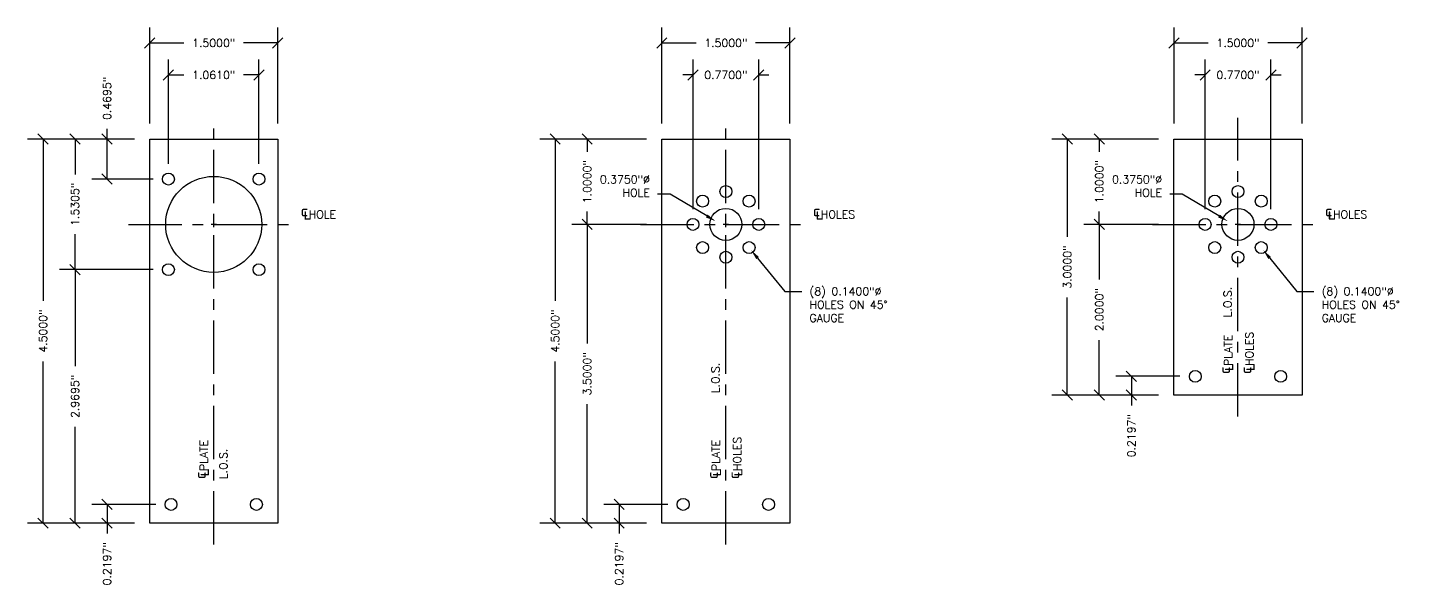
# Model space of a CAD drawing. Header units: inches. Extents: x 64.9 to 113.4, y -13.8 to 4.6.
# Drawn here: x 97.19 to 113.37, y -1.92 to 4.6 of the extents above; entities that cross this region are included whole.
import ezdxf
from ezdxf import colors
from ezdxf.entities.mleader import LeaderData, LeaderLine
from ezdxf.math import Vec2, Vec3

# ---------------------------------------------------------------- set-up
doc = ezdxf.new("R2010")
doc.units = ezdxf.units.IN
doc.header["$MEASUREMENT"] = 0
doc.linetypes.add('CENTER', pattern=[2, 1.25, -0.25, 0.25, -0.25])
doc.layers.add('G-OBJECT', color=7, linetype='Continuous')
doc.layers.add('G-OBJECT-ANNO', color=2, linetype='Continuous')
doc.styles.get("Standard").update_dxf_attribs({"font": 'romans.shx', "height": 0.09375})
doc.dimstyles.get("Standard").update_dxf_attribs({"dimtxt": 0.09375, "dimasz": 0.12, "dimexe": 0.18, "dimexo": 0.18, "dimgap": 0.09, "dimtad": 0, "dimdec": 4, "dimzin": 0, "dimdsep": 46, "dimlunit": 3, "dimtxsty": 'Standard', "dimblk": 'OBLIQUE', "dimcen": 0.09, "dimadec": 0, "dimazin": 0, "dimtfac": 1, "dimtdec": 4, "dimtofl": 0, "dimtmove": 0, "dimatfit": 3, "dimfxl": 1, "dimtolj": 1, "dimtzin": 0, "dimarcsym": 0})

# ---------------------------------------------------------------- blocks, each defined once
blk = doc.blocks.new('_Oblique')
at = {"color": 0, "linetype": 'ByBlock', "lineweight": -2}
blk.add_line((-0.5, -0.5), (0.5, 0.5), dxfattribs=at)
blk = doc.blocks.new('*D42')
at = {"layer": 'Defpoints', "color": 0, "transparency": 16777216}
for p in [(97.372, 3.297), (98.622, 3.297), (98.622, -1.203)]:
    blk.add_point(p, dxfattribs=at)
at = {"layer": 'G-OBJECT-ANNO', "color": 0, "lineweight": -2, "transparency": 16777216}
for p, q in [((98.442, 3.297), (97.192, 3.297)), ((97.372, 3.297), (97.372, 1.403)), ((97.372, -1.203), (97.372, 0.691)), ((98.442, -1.203), (97.192, -1.203))]:
    blk.add_line(p, q, dxfattribs=at)
at = {"layer": 'G-OBJECT-ANNO', "color": 0, "lineweight": -2, "transparency": 16777216, "xscale": 0.12, "yscale": 0.12, "zscale": 0.12}
for p, rotation in [((97.372, 3.297), 90), ((97.372, -1.203), 270)]:
    blk.add_blockref('_Oblique', p, dxfattribs=dict(at, rotation=rotation))
at = {"layer": 'G-OBJECT-ANNO', "color": 0, "transparency": 16777216, "insert": (97.372, 1.047), "char_height": 0.09375, "attachment_point": 5, "rotation": 90}
blk.add_mtext('\\A1;4.5000"', dxfattribs=at)
blk = doc.blocks.new('*D43')
at = {"layer": 'Defpoints', "color": 0, "transparency": 16777216}
for p in [(97.747, 1.767), (98.841, 1.767), (98.622, -1.203)]:
    blk.add_point(p, dxfattribs=at)
at = {"layer": 'G-OBJECT-ANNO', "color": 0, "lineweight": -2, "transparency": 16777216}
for p, q in [((98.661, 1.767), (97.567, 1.767)), ((97.747, 1.767), (97.747, 0.637)), ((97.747, -1.203), (97.747, -0.074)), ((98.442, -1.203), (97.567, -1.203))]:
    blk.add_line(p, q, dxfattribs=at)
at = {"layer": 'G-OBJECT-ANNO', "color": 0, "lineweight": -2, "transparency": 16777216, "xscale": 0.12, "yscale": 0.12, "zscale": 0.12}
for p, rotation in [((97.747, 1.767), 90), ((97.747, -1.203), 270)]:
    blk.add_blockref('_Oblique', p, dxfattribs=dict(at, rotation=rotation))
at = {"layer": 'G-OBJECT-ANNO', "color": 0, "transparency": 16777216, "insert": (97.747, 0.282), "char_height": 0.09375, "attachment_point": 5, "rotation": 90}
blk.add_mtext('\\A1;2.9695"', dxfattribs=at)
blk = doc.blocks.new('*D44')
at = {"layer": 'Defpoints', "color": 0, "transparency": 16777216}
for p in [(97.747, 3.297), (98.622, 3.297), (98.841, 1.767)]:
    blk.add_point(p, dxfattribs=at)
at = {"layer": 'G-OBJECT-ANNO', "color": 0, "lineweight": -2, "transparency": 16777216}
for p, q in [((98.442, 3.297), (97.567, 3.297)), ((97.747, 3.297), (97.747, 2.881)), ((97.747, 1.767), (97.747, 2.183)), ((98.661, 1.767), (97.567, 1.767))]:
    blk.add_line(p, q, dxfattribs=at)
at = {"layer": 'G-OBJECT-ANNO', "color": 0, "lineweight": -2, "transparency": 16777216, "xscale": 0.12, "yscale": 0.12, "zscale": 0.12}
for p, rotation in [((97.747, 3.297), 90), ((97.747, 1.767), 270)]:
    blk.add_blockref('_Oblique', p, dxfattribs=dict(at, rotation=rotation))
at = {"layer": 'G-OBJECT-ANNO', "color": 0, "transparency": 16777216, "insert": (97.747, 2.532), "char_height": 0.09375, "attachment_point": 5, "rotation": 90}
blk.add_mtext('\\A1;1.5305"', dxfattribs=at)
blk = doc.blocks.new('*D45')
at = {"layer": 'Defpoints', "color": 0, "transparency": 16777216}
for p in [(98.122, 3.297), (98.622, 3.297), (98.841, 2.828)]:
    blk.add_point(p, dxfattribs=at)
at = {"layer": 'G-OBJECT-ANNO', "color": 0, "lineweight": -2, "transparency": 16777216}
for p, q in [((98.122, 3.297), (98.122, 3.417)), ((98.442, 3.297), (97.942, 3.297)), ((98.122, 2.828), (98.122, 3.297)), ((98.661, 2.828), (97.942, 2.828))]:
    blk.add_line(p, q, dxfattribs=at)
at = {"layer": 'G-OBJECT-ANNO', "color": 0, "lineweight": -2, "transparency": 16777216, "xscale": 0.12, "yscale": 0.12, "zscale": 0.12}
for p, rotation in [((98.122, 3.297), 90), ((98.122, 2.828), 270)]:
    blk.add_blockref('_Oblique', p, dxfattribs=dict(at, rotation=rotation))
at = {"layer": 'G-OBJECT-ANNO', "color": 0, "transparency": 16777216, "insert": (98.122, 3.773), "char_height": 0.09375, "attachment_point": 5, "rotation": 90}
blk.add_mtext('\\A1;0.4695"', dxfattribs=at)
blk = doc.blocks.new('*D46')
at = {"layer": 'Defpoints', "color": 0, "transparency": 16777216}
for p in [(99.902, 4.047), (98.841, 2.828), (99.902, 2.828)]:
    blk.add_point(p, dxfattribs=at)
at = {"layer": 'G-OBJECT-ANNO', "color": 0, "lineweight": -2, "transparency": 16777216}
for p, q in [((98.841, 3.008), (98.841, 4.227)), ((99.902, 3.008), (99.902, 4.227)), ((98.841, 4.047), (99.023, 4.047)), ((99.902, 4.047), (99.72, 4.047))]:
    blk.add_line(p, q, dxfattribs=at)
at = {"layer": 'G-OBJECT-ANNO', "color": 0, "lineweight": -2, "transparency": 16777216, "xscale": 0.12, "yscale": 0.12, "zscale": 0.12, "rotation": 180}
blk.add_blockref('_Oblique', (98.841, 4.047), dxfattribs=at)
at = {"layer": 'G-OBJECT-ANNO', "color": 0, "lineweight": -2, "transparency": 16777216, "xscale": 0.12, "yscale": 0.12, "zscale": 0.12}
blk.add_blockref('_Oblique', (99.902, 4.047), dxfattribs=at)
at = {"layer": 'G-OBJECT-ANNO', "color": 0, "transparency": 16777216, "insert": (99.372, 4.047), "char_height": 0.09375, "attachment_point": 5}
blk.add_mtext('\\A1;1.0610"', dxfattribs=at)
blk = doc.blocks.new('*D47')
at = {"layer": 'Defpoints', "color": 0, "transparency": 16777216}
for p in [(100.122, 4.422), (98.622, 3.297), (100.122, 3.297)]:
    blk.add_point(p, dxfattribs=at)
at = {"layer": 'G-OBJECT-ANNO', "color": 0, "lineweight": -2, "transparency": 16777216}
for p, q in [((98.622, 3.477), (98.622, 4.602)), ((100.122, 3.477), (100.122, 4.602)), ((98.622, 4.422), (99.023, 4.422)), ((100.122, 4.422), (99.72, 4.422))]:
    blk.add_line(p, q, dxfattribs=at)
at = {"layer": 'G-OBJECT-ANNO', "color": 0, "lineweight": -2, "transparency": 16777216, "xscale": 0.12, "yscale": 0.12, "zscale": 0.12, "rotation": 180}
blk.add_blockref('_Oblique', (98.622, 4.422), dxfattribs=at)
at = {"layer": 'G-OBJECT-ANNO', "color": 0, "lineweight": -2, "transparency": 16777216, "xscale": 0.12, "yscale": 0.12, "zscale": 0.12}
blk.add_blockref('_Oblique', (100.122, 4.422), dxfattribs=at)
at = {"layer": 'G-OBJECT-ANNO', "color": 0, "transparency": 16777216, "insert": (99.372, 4.422), "char_height": 0.09375, "attachment_point": 5}
blk.add_mtext('\\A1;1.5000"', dxfattribs=at)
blk = doc.blocks.new('*D48')
at = {"layer": 'Defpoints', "color": 0, "transparency": 16777216}
for p in [(98.122, -0.983), (98.872, -0.983), (98.622, -1.203)]:
    blk.add_point(p, dxfattribs=at)
at = {"layer": 'G-OBJECT-ANNO', "color": 0, "lineweight": -2, "transparency": 16777216}
for p, q in [((98.692, -0.983), (97.942, -0.983)), ((98.122, -0.983), (98.122, -1.203)), ((98.442, -1.203), (97.942, -1.203)), ((98.122, -1.203), (98.122, -1.324))]:
    blk.add_line(p, q, dxfattribs=at)
at = {"layer": 'G-OBJECT-ANNO', "color": 0, "lineweight": -2, "transparency": 16777216, "xscale": 0.12, "yscale": 0.12, "zscale": 0.12}
for p, rotation in [((98.122, -0.983), 90), ((98.122, -1.203), 270)]:
    blk.add_blockref('_Oblique', p, dxfattribs=dict(at, rotation=rotation))
at = {"layer": 'G-OBJECT-ANNO', "color": 0, "transparency": 16777216, "insert": (98.122, -1.679), "char_height": 0.09375, "attachment_point": 5, "rotation": 90}
blk.add_mtext('\\A1;0.2197"', dxfattribs=at)
blk = doc.blocks.new('*D49')
at = {"layer": 'Defpoints', "color": 0, "transparency": 16777216}
for p in [(103.372, 3.297), (104.622, 3.297), (104.622, -1.203)]:
    blk.add_point(p, dxfattribs=at)
at = {"layer": 'G-OBJECT-ANNO', "color": 0, "lineweight": -2, "transparency": 16777216}
for p, q in [((104.442, 3.297), (103.192, 3.297)), ((103.372, 3.297), (103.372, 1.403)), ((103.372, -1.203), (103.372, 0.691)), ((104.442, -1.203), (103.192, -1.203))]:
    blk.add_line(p, q, dxfattribs=at)
at = {"layer": 'G-OBJECT-ANNO', "color": 0, "lineweight": -2, "transparency": 16777216, "xscale": 0.12, "yscale": 0.12, "zscale": 0.12}
for p, rotation in [((103.372, 3.297), 90), ((103.372, -1.203), 270)]:
    blk.add_blockref('_Oblique', p, dxfattribs=dict(at, rotation=rotation))
at = {"layer": 'G-OBJECT-ANNO', "color": 0, "transparency": 16777216, "insert": (103.372, 1.047), "char_height": 0.09375, "attachment_point": 5, "rotation": 90}
blk.add_mtext('\\A1;4.5000"', dxfattribs=at)
blk = doc.blocks.new('*D50')
at = {"layer": 'Defpoints', "color": 0, "transparency": 16777216}
for p in [(103.747, 2.297), (104.622, 2.297), (104.622, -1.203)]:
    blk.add_point(p, dxfattribs=at)
at = {"layer": 'G-OBJECT-ANNO', "color": 0, "lineweight": -2, "transparency": 16777216}
for p, q in [((104.442, 2.297), (103.567, 2.297)), ((103.747, 2.297), (103.747, 0.903)), ((103.747, -1.203), (103.747, 0.191)), ((104.442, -1.203), (103.567, -1.203))]:
    blk.add_line(p, q, dxfattribs=at)
at = {"layer": 'G-OBJECT-ANNO', "color": 0, "lineweight": -2, "transparency": 16777216, "xscale": 0.12, "yscale": 0.12, "zscale": 0.12}
for p, rotation in [((103.747, 2.297), 90), ((103.747, -1.203), 270)]:
    blk.add_blockref('_Oblique', p, dxfattribs=dict(at, rotation=rotation))
at = {"layer": 'G-OBJECT-ANNO', "color": 0, "transparency": 16777216, "insert": (103.747, 0.547), "char_height": 0.09375, "attachment_point": 5, "rotation": 90}
blk.add_mtext('\\A1;3.5000"', dxfattribs=at)
blk = doc.blocks.new('*D51')
at = {"layer": 'Defpoints', "color": 0, "transparency": 16777216}
for p in [(103.747, 3.297), (104.622, 3.297), (104.622, 2.297)]:
    blk.add_point(p, dxfattribs=at)
at = {"layer": 'G-OBJECT-ANNO', "color": 0, "lineweight": -2, "transparency": 16777216}
for p, q in [((104.442, 3.297), (103.567, 3.297)), ((103.747, 3.297), (103.747, 3.146)), ((103.747, 2.297), (103.747, 2.448)), ((104.442, 2.297), (103.567, 2.297))]:
    blk.add_line(p, q, dxfattribs=at)
at = {"layer": 'G-OBJECT-ANNO', "color": 0, "lineweight": -2, "transparency": 16777216, "xscale": 0.12, "yscale": 0.12, "zscale": 0.12}
for p, rotation in [((103.747, 3.297), 90), ((103.747, 2.297), 270)]:
    blk.add_blockref('_Oblique', p, dxfattribs=dict(at, rotation=rotation))
at = {"layer": 'G-OBJECT-ANNO', "color": 0, "transparency": 16777216, "insert": (103.747, 2.797), "char_height": 0.09375, "attachment_point": 5, "rotation": 90}
blk.add_mtext('\\A1;1.0000"', dxfattribs=at)
blk = doc.blocks.new('*D52')
at = {"layer": 'Defpoints', "color": 0, "transparency": 16777216}
for p in [(105.757, 4.047), (104.987, 2.297), (105.757, 2.297)]:
    blk.add_point(p, dxfattribs=at)
at = {"layer": 'G-OBJECT-ANNO', "color": 0, "lineweight": -2, "transparency": 16777216}
for p, q in [((104.987, 2.477), (104.987, 4.227)), ((105.757, 2.477), (105.757, 4.227)), ((104.987, 4.047), (104.867, 4.047)), ((105.757, 4.047), (105.877, 4.047))]:
    blk.add_line(p, q, dxfattribs=at)
at = {"layer": 'G-OBJECT-ANNO', "color": 0, "lineweight": -2, "transparency": 16777216, "xscale": 0.12, "yscale": 0.12, "zscale": 0.12}
blk.add_blockref('_Oblique', (104.987, 4.047), dxfattribs=at)
at = {"layer": 'G-OBJECT-ANNO', "color": 0, "lineweight": -2, "transparency": 16777216, "xscale": 0.12, "yscale": 0.12, "zscale": 0.12, "rotation": 180}
blk.add_blockref('_Oblique', (105.757, 4.047), dxfattribs=at)
at = {"layer": 'G-OBJECT-ANNO', "color": 0, "transparency": 16777216, "insert": (105.372, 4.047), "char_height": 0.09375, "attachment_point": 5}
blk.add_mtext('\\A1;0.7700"', dxfattribs=at)
blk = doc.blocks.new('*D53')
at = {"layer": 'Defpoints', "color": 0, "transparency": 16777216}
for p in [(104.122, -0.983), (104.872, -0.983), (104.622, -1.203)]:
    blk.add_point(p, dxfattribs=at)
at = {"layer": 'G-OBJECT-ANNO', "color": 0, "lineweight": -2, "transparency": 16777216}
for p, q in [((104.692, -0.983), (103.942, -0.983)), ((104.122, -0.983), (104.122, -1.203)), ((104.442, -1.203), (103.942, -1.203)), ((104.122, -1.203), (104.122, -1.324))]:
    blk.add_line(p, q, dxfattribs=at)
at = {"layer": 'G-OBJECT-ANNO', "color": 0, "lineweight": -2, "transparency": 16777216, "xscale": 0.12, "yscale": 0.12, "zscale": 0.12}
for p, rotation in [((104.122, -0.983), 90), ((104.122, -1.203), 270)]:
    blk.add_blockref('_Oblique', p, dxfattribs=dict(at, rotation=rotation))
at = {"layer": 'G-OBJECT-ANNO', "color": 0, "transparency": 16777216, "insert": (104.122, -1.679), "char_height": 0.09375, "attachment_point": 5, "rotation": 90}
blk.add_mtext('\\A1;0.2197"', dxfattribs=at)
blk = doc.blocks.new('*D54')
at = {"layer": 'Defpoints', "color": 0, "transparency": 16777216}
for p in [(106.122, 4.422), (104.622, 3.297), (106.122, 3.297)]:
    blk.add_point(p, dxfattribs=at)
at = {"layer": 'G-OBJECT-ANNO', "color": 0, "lineweight": -2, "transparency": 16777216}
for p, q in [((104.622, 3.477), (104.622, 4.602)), ((106.122, 3.477), (106.122, 4.602)), ((104.622, 4.422), (105.023, 4.422)), ((106.122, 4.422), (105.72, 4.422))]:
    blk.add_line(p, q, dxfattribs=at)
at = {"layer": 'G-OBJECT-ANNO', "color": 0, "lineweight": -2, "transparency": 16777216, "xscale": 0.12, "yscale": 0.12, "zscale": 0.12, "rotation": 180}
blk.add_blockref('_Oblique', (104.622, 4.422), dxfattribs=at)
at = {"layer": 'G-OBJECT-ANNO', "color": 0, "lineweight": -2, "transparency": 16777216, "xscale": 0.12, "yscale": 0.12, "zscale": 0.12}
blk.add_blockref('_Oblique', (106.122, 4.422), dxfattribs=at)
at = {"layer": 'G-OBJECT-ANNO', "color": 0, "transparency": 16777216, "insert": (105.372, 4.422), "char_height": 0.09375, "attachment_point": 5}
blk.add_mtext('\\A1;1.5000"', dxfattribs=at)
blk = doc.blocks.new('*D55')
at = {"layer": 'Defpoints', "color": 0, "transparency": 16777216}
for p in [(109.372, 3.297), (110.622, 3.297), (110.622, 0.297)]:
    blk.add_point(p, dxfattribs=at)
at = {"layer": 'G-OBJECT-ANNO', "color": 0, "lineweight": -2, "transparency": 16777216}
for p, q in [((110.442, 3.297), (109.192, 3.297)), ((109.372, 3.297), (109.372, 2.153)), ((109.372, 0.297), (109.372, 1.441)), ((110.442, 0.297), (109.192, 0.297))]:
    blk.add_line(p, q, dxfattribs=at)
at = {"layer": 'G-OBJECT-ANNO', "color": 0, "lineweight": -2, "transparency": 16777216, "xscale": 0.12, "yscale": 0.12, "zscale": 0.12}
for p, rotation in [((109.372, 3.297), 90), ((109.372, 0.297), 270)]:
    blk.add_blockref('_Oblique', p, dxfattribs=dict(at, rotation=rotation))
at = {"layer": 'G-OBJECT-ANNO', "color": 0, "transparency": 16777216, "insert": (109.372, 1.797), "char_height": 0.09375, "attachment_point": 5, "rotation": 90}
blk.add_mtext('\\A1;3.0000"', dxfattribs=at)
blk = doc.blocks.new('*D56')
at = {"layer": 'Defpoints', "color": 0, "transparency": 16777216}
for p in [(109.747, 2.297), (110.622, 2.297), (110.622, 0.297)]:
    blk.add_point(p, dxfattribs=at)
at = {"layer": 'G-OBJECT-ANNO', "color": 0, "lineweight": -2, "transparency": 16777216}
for p, q in [((110.442, 2.297), (109.567, 2.297)), ((109.747, 2.297), (109.747, 1.653)), ((109.747, 0.297), (109.747, 0.941)), ((110.442, 0.297), (109.567, 0.297))]:
    blk.add_line(p, q, dxfattribs=at)
at = {"layer": 'G-OBJECT-ANNO', "color": 0, "lineweight": -2, "transparency": 16777216, "xscale": 0.12, "yscale": 0.12, "zscale": 0.12}
for p, rotation in [((109.747, 2.297), 90), ((109.747, 0.297), 270)]:
    blk.add_blockref('_Oblique', p, dxfattribs=dict(at, rotation=rotation))
at = {"layer": 'G-OBJECT-ANNO', "color": 0, "transparency": 16777216, "insert": (109.747, 1.297), "char_height": 0.09375, "attachment_point": 5, "rotation": 90}
blk.add_mtext('\\A1;2.0000"', dxfattribs=at)
blk = doc.blocks.new('*D57')
at = {"layer": 'Defpoints', "color": 0, "transparency": 16777216}
for p in [(109.747, 3.297), (110.622, 3.297), (110.622, 2.297)]:
    blk.add_point(p, dxfattribs=at)
at = {"layer": 'G-OBJECT-ANNO', "color": 0, "lineweight": -2, "transparency": 16777216}
for p, q in [((110.442, 3.297), (109.567, 3.297)), ((109.747, 3.297), (109.747, 3.146)), ((109.747, 2.297), (109.747, 2.448)), ((110.442, 2.297), (109.567, 2.297))]:
    blk.add_line(p, q, dxfattribs=at)
at = {"layer": 'G-OBJECT-ANNO', "color": 0, "lineweight": -2, "transparency": 16777216, "xscale": 0.12, "yscale": 0.12, "zscale": 0.12}
for p, rotation in [((109.747, 3.297), 90), ((109.747, 2.297), 270)]:
    blk.add_blockref('_Oblique', p, dxfattribs=dict(at, rotation=rotation))
at = {"layer": 'G-OBJECT-ANNO', "color": 0, "transparency": 16777216, "insert": (109.747, 2.797), "char_height": 0.09375, "attachment_point": 5, "rotation": 90}
blk.add_mtext('\\A1;1.0000"', dxfattribs=at)
blk = doc.blocks.new('*D58')
at = {"layer": 'Defpoints', "color": 0, "transparency": 16777216}
for p in [(111.757, 4.047), (110.987, 2.297), (111.757, 2.297)]:
    blk.add_point(p, dxfattribs=at)
at = {"layer": 'G-OBJECT-ANNO', "color": 0, "lineweight": -2, "transparency": 16777216}
for p, q in [((110.987, 2.477), (110.987, 4.227)), ((111.757, 2.477), (111.757, 4.227)), ((110.987, 4.047), (110.867, 4.047)), ((111.757, 4.047), (111.877, 4.047))]:
    blk.add_line(p, q, dxfattribs=at)
at = {"layer": 'G-OBJECT-ANNO', "color": 0, "lineweight": -2, "transparency": 16777216, "xscale": 0.12, "yscale": 0.12, "zscale": 0.12}
blk.add_blockref('_Oblique', (110.987, 4.047), dxfattribs=at)
at = {"layer": 'G-OBJECT-ANNO', "color": 0, "lineweight": -2, "transparency": 16777216, "xscale": 0.12, "yscale": 0.12, "zscale": 0.12, "rotation": 180}
blk.add_blockref('_Oblique', (111.757, 4.047), dxfattribs=at)
at = {"layer": 'G-OBJECT-ANNO', "color": 0, "transparency": 16777216, "insert": (111.372, 4.047), "char_height": 0.09375, "attachment_point": 5}
blk.add_mtext('\\A1;0.7700"', dxfattribs=at)
blk = doc.blocks.new('*D59')
at = {"layer": 'Defpoints', "color": 0, "transparency": 16777216}
for p in [(110.122, 0.517), (110.872, 0.517), (110.622, 0.297)]:
    blk.add_point(p, dxfattribs=at)
at = {"layer": 'G-OBJECT-ANNO', "color": 0, "lineweight": -2, "transparency": 16777216}
for p, q in [((110.692, 0.517), (109.942, 0.517)), ((110.122, 0.517), (110.122, 0.297)), ((110.442, 0.297), (109.942, 0.297)), ((110.122, 0.297), (110.122, 0.176))]:
    blk.add_line(p, q, dxfattribs=at)
at = {"layer": 'G-OBJECT-ANNO', "color": 0, "lineweight": -2, "transparency": 16777216, "xscale": 0.12, "yscale": 0.12, "zscale": 0.12}
for p, rotation in [((110.122, 0.517), 90), ((110.122, 0.297), 270)]:
    blk.add_blockref('_Oblique', p, dxfattribs=dict(at, rotation=rotation))
at = {"layer": 'G-OBJECT-ANNO', "color": 0, "transparency": 16777216, "insert": (110.122, -0.179), "char_height": 0.09375, "attachment_point": 5, "rotation": 90}
blk.add_mtext('\\A1;0.2197"', dxfattribs=at)
blk = doc.blocks.new('*D60')
at = {"layer": 'Defpoints', "color": 0, "transparency": 16777216}
for p in [(112.122, 4.422), (110.622, 3.297), (112.122, 3.297)]:
    blk.add_point(p, dxfattribs=at)
at = {"layer": 'G-OBJECT-ANNO', "color": 0, "lineweight": -2, "transparency": 16777216}
for p, q in [((110.622, 3.477), (110.622, 4.602)), ((112.122, 3.477), (112.122, 4.602)), ((110.622, 4.422), (111.023, 4.422)), ((112.122, 4.422), (111.72, 4.422))]:
    blk.add_line(p, q, dxfattribs=at)
at = {"layer": 'G-OBJECT-ANNO', "color": 0, "lineweight": -2, "transparency": 16777216, "xscale": 0.12, "yscale": 0.12, "zscale": 0.12, "rotation": 180}
blk.add_blockref('_Oblique', (110.622, 4.422), dxfattribs=at)
at = {"layer": 'G-OBJECT-ANNO', "color": 0, "lineweight": -2, "transparency": 16777216, "xscale": 0.12, "yscale": 0.12, "zscale": 0.12}
blk.add_blockref('_Oblique', (112.122, 4.422), dxfattribs=at)
at = {"layer": 'G-OBJECT-ANNO', "color": 0, "transparency": 16777216, "insert": (111.372, 4.422), "char_height": 0.09375, "attachment_point": 5}
blk.add_mtext('\\A1;1.5000"', dxfattribs=at)

msp = doc.modelspace()

# ---------------------------------------------------------------- linework, layer by layer
at = {"layer": 'G-OBJECT'}
for points in [[(98.62155, 3.29705), (100.12155, 3.29705), (100.12155, -1.20295), (98.62155, -1.20295)], [(104.62155, 3.29705), (106.12155, 3.29705), (106.12155, -1.20295), (104.62155, -1.20295)], [(110.62155, 3.29705), (112.12155, 3.29705), (112.12155, 0.29705), (110.62155, 0.29705)]]:
    msp.add_lwpolyline(points, close=True, dxfattribs=at)
for centre, radius in [((98.84105, 2.82755), 0.07), ((99.37155, 2.29705), 0.5625), ((99.90205, 2.82755), 0.07), ((105.37155, 2.68205), 0.07), ((111.37155, 2.68205), 0.07), ((105.09931, 2.56928), 0.07), ((105.64378, 2.56928), 0.07), ((111.09931, 2.56928), 0.07), ((111.64378, 2.56928), 0.07), ((105.37155, 2.29705), 0.1875), ((111.37155, 2.29705), 0.1875), ((104.98655, 2.29705), 0.07), ((105.75655, 2.29705), 0.07), ((110.98655, 2.29705), 0.07), ((111.75655, 2.29705), 0.07), ((105.09931, 2.02481), 0.07), ((105.37155, 1.91205), 0.07), ((105.64378, 2.02481), 0.07), ((111.09931, 2.02481), 0.07), ((111.37155, 1.91205), 0.07), ((111.64378, 2.02481), 0.07), ((98.84105, 1.76655), 0.07), ((99.90205, 1.76655), 0.07), ((110.87155, 0.51675), 0.07), ((111.87155, 0.51675), 0.07), ((98.87155, -0.98325), 0.07), ((99.87155, -0.98325), 0.07), ((104.87155, -0.98325), 0.07), ((105.87155, -0.98325), 0.07)]:
    msp.add_circle(centre, radius, dxfattribs=at)
at = {"layer": 'G-OBJECT-ANNO', "color": 9, "linetype": 'CENTER', "ltscale": 0.5}
for p, q in [((99.37155, -1.45295), (99.37155, 3.54705)), ((105.37155, -1.45295), (105.37155, 3.54705)), ((111.37155, 0.04705), (111.37155, 3.54705)), ((98.37155, 2.29705), (100.37155, 2.29705)), ((104.37155, 2.29705), (106.37155, 2.29705)), ((110.37155, 2.29705), (112.37155, 2.29705))]:
    msp.add_line(p, q, dxfattribs=at)
at = {"layer": 'G-OBJECT-ANNO'}
for p, q in [((99.4028, 2.29705), (99.3403, 2.29705)), ((99.37155, 2.2658), (99.37155, 2.3283)), ((105.4028, 2.29705), (105.3403, 2.29705)), ((105.37155, 2.2658), (105.37155, 2.3283)), ((111.4028, 2.29705), (111.3403, 2.29705)), ((111.37155, 2.2658), (111.37155, 2.3283))]:
    msp.add_line(p, q, dxfattribs=at)

# ---------------------------------------------------------------- texts
at = {"layer": 'G-OBJECT-ANNO', "char_height": 0.09375, "attachment_point": 1}
for s, insert in [('{\\fISOCPEUR|b0|i0|c0|p34;\\H1.6x;℄}HOLE', (100.38871, 2.51709)), ('{\\fISOCPEUR|b0|i0|c0|p34;\\H1.6x;℄}HOLES', (106.38871, 2.51709)), ('{\\fISOCPEUR|b0|i0|c0|p34;\\H1.6x;℄}HOLES', (112.38871, 2.51709))]:
    msp.add_mtext_dynamic_manual_height_columns(s, width=1.1297811, gutter_width=0.46875, heights=[0], dxfattribs=dict(at, insert=insert))
at = {"layer": 'G-OBJECT-ANNO', "char_height": 0.09375, "attachment_point": 1, "rotation": 90}
for s, insert in [('L.O.S.', (111.20362, 1.20737)), ('{\\fISOCPEUR|b0|i0|c0|p34;\\H1.6x;℄}PLATE\\P{\\fISOCPEUR|b0|i0|c0|p34;\\H1.6x;℄\\Fromans|c0;\\H0.625x;HOLES}', (111.15151, 0.54275)), ('L.O.S.', (105.20362, 0.31846)), ('{\\fISOCPEUR|b0|i0|c0|p34;\\H1.6x;℄}PLATE', (99.15151, -0.68883)), ('{\\fISOCPEUR|b0|i0|c0|p34;\\H1.6x;℄}PLATE\\P{\\fISOCPEUR|b0|i0|c0|p34;\\H1.6x;℄\\Fromans|c0;\\H0.625x;HOLES}', (105.15151, -0.68883)), ('L.O.S.', (99.43804, -0.68883))]:
    msp.add_mtext_dynamic_manual_height_columns(s, width=1.1297811, gutter_width=0.46875, heights=[0], dxfattribs=dict(at, insert=insert))

# ---------------------------------------------------------------- dimensions: what is measured, and where the dimension line sits
at = {"layer": 'G-OBJECT-ANNO'}
for base, p1, p2, picture, middle in [((100.12155, 4.42205), (98.62155, 3.29705), (100.12155, 3.29705), '*D47', (99.37155, 4.42205)), ((106.12155, 4.42205), (104.62155, 3.29705), (106.12155, 3.29705), '*D54', (105.37155, 4.42205)), ((112.12155, 4.42205), (110.62155, 3.29705), (112.12155, 3.29705), '*D60', (111.37155, 4.42205)), ((99.90205, 4.04705), (98.84105, 2.82755), (99.90205, 2.82755), '*D46', (99.37155, 4.04705)), ((105.75655, 4.04705), (104.98655, 2.29705), (105.75655, 2.29705), '*D52', (105.37155, 4.04705)), ((111.75655, 4.04705), (110.98655, 2.29705), (111.75655, 2.29705), '*D58', (111.37155, 4.04705))]:
    dim = msp.add_linear_dim(base=base, p1=p1, p2=p2, dimstyle='Standard', dxfattribs=at)
    dim.commit()
    dim.dimension.update_dxf_attribs({"geometry": picture, "text_midpoint": middle})
for base, p1, p2, picture, middle in [((98.12155, 3.29705), (98.84105, 2.82755), (98.62155, 3.29705), '*D45', (98.12155, 3.77267)), ((97.37155, 3.29705), (98.62155, -1.20295), (98.62155, 3.29705), '*D42', (97.37155, 1.04705)), ((97.74655, 3.29705), (98.84105, 1.76655), (98.62155, 3.29705), '*D44', (97.74655, 2.5318)), ((103.37155, 3.29705), (104.62155, -1.20295), (104.62155, 3.29705), '*D49', (103.37155, 1.04705)), ((103.74655, 3.29705), (104.62155, 2.29705), (104.62155, 3.29705), '*D51', (103.74655, 2.79705)), ((109.37155, 3.29705), (110.62155, 0.29705), (110.62155, 3.29705), '*D55', (109.37155, 1.79705)), ((109.74655, 3.29705), (110.62155, 2.29705), (110.62155, 3.29705), '*D57', (109.74655, 2.79705)), ((103.74655, 2.29705), (104.62155, -1.20295), (104.62155, 2.29705), '*D50', (103.74655, 0.54705)), ((109.74655, 2.29705), (110.62155, 0.29705), (110.62155, 2.29705), '*D56', (109.74655, 1.29705)), ((97.74655, 1.76655), (98.62155, -1.20295), (98.84105, 1.76655), '*D43', (97.74655, 0.2818))]:
    dim = msp.add_linear_dim(base=base, p1=p1, p2=p2, angle=90, dimstyle='Standard', dxfattribs=at)
    dim.commit()
    dim.dimension.update_dxf_attribs({"geometry": picture, "text_midpoint": middle})
for base, p1, p2, picture, middle in [((110.12155, 0.51675), (110.62155, 0.29705), (110.87155, 0.51675), '*D59', (110.12155, -0.17929)), ((98.12155, -0.98325), (98.62155, -1.20295), (98.87155, -0.98325), '*D48', (98.12155, -1.67929)), ((104.12155, -0.98325), (104.62155, -1.20295), (104.87155, -0.98325), '*D53', (104.12155, -1.67929))]:
    dim = msp.add_linear_dim(base=base, p1=p1, p2=p2, angle=90, dimstyle='Standard', dxfattribs=at)
    dim.commit()
    dim.dimension.update_dxf_attribs({"geometry": picture, "text_midpoint": middle, "dimtype": 160})

# ---------------------------------------------------------------- leaders
ml = msp.add_multileader_mtext('Standard', dxfattribs=at)
ml.set_content('0.3750"%%C HOLE', color=256)
ml.set_leader_properties()
ml.build(insert=Vec2(0, 0))
ml.multileader.update_dxf_attribs({"has_dogleg": 0, "text_right_attachment_type": 3, "dogleg_length": 0, "arrow_head_size": 0.12})
ctx = ml.context
ctx.base_point, ctx.char_height, ctx.arrow_head_size, ctx.landing_gap_size, ctx.plane_origin = Vec3(103.78077, 2.82409), 0.09375, 0.12, 0.09, Vec3(105.02208, 3.26481)
ctx.right_attachment, ctx.text_align_type = 3, 2
notes = []
notes.append((ctx, [(0, (1, 1, 0), (104.57237, 2.64999), (-1, 0), 0, [(0, [(105.25142, 2.33438), (104.71735, 2.64999)], 0, [])])]))
ctx.mtext.insert, ctx.mtext.width, ctx.mtext.alignment, ctx.mtext.flow_direction = Vec3(104.48237, 2.87097), 0.6863938, 3, 5
ml = msp.add_multileader_mtext('Standard', dxfattribs=at)
ml.set_content('0.3750"%%C HOLE', color=256)
ml.set_leader_properties()
ml.build(insert=Vec2(0, 0))
ml.multileader.update_dxf_attribs({"has_dogleg": 0, "text_right_attachment_type": 3, "dogleg_length": 0, "arrow_head_size": 0.12})
ctx = ml.context
ctx.base_point, ctx.char_height, ctx.arrow_head_size, ctx.landing_gap_size, ctx.plane_origin = Vec3(109.78077, 2.82409), 0.09375, 0.12, 0.09, Vec3(111.02208, 3.26481)
ctx.right_attachment, ctx.text_align_type = 3, 2
notes.append((ctx, [(0, (1, 1, 0), (110.57237, 2.64999), (-1, 0), 0, [(0, [(111.25142, 2.33438), (110.71735, 2.64999)], 0, [])])]))
ctx.mtext.insert, ctx.mtext.width, ctx.mtext.alignment, ctx.mtext.flow_direction = Vec3(110.48237, 2.87097), 0.6863938, 3, 5
ml = msp.add_multileader_mtext('Standard', dxfattribs=at)
ml.set_content('(8) 0.1400"%%C HOLES ON 45%%D GAUGE', color=256)
ml.set_leader_properties()
ml.build(insert=Vec2(0, 0))
ml.multileader.update_dxf_attribs({"has_dogleg": 0, "text_right_attachment_type": 3, "dogleg_length": 0, "arrow_head_size": 0.12})
ctx = ml.context
ctx.base_point, ctx.char_height, ctx.arrow_head_size, ctx.landing_gap_size, ctx.plane_origin = Vec3(106.2616, 1.51245), 0.09375, 0.12, 0.09, Vec3(107.16328, 1.98707)
ctx.right_attachment = 3
notes.append((ctx, [(0, (1, 1, 0), (106.2616, 1.51245), (1, 0), 0, [(0, [(105.66762, 1.99521), (106.06149, 1.51245)], 0, [])])]))
ctx.mtext.insert, ctx.mtext.width, ctx.mtext.flow_direction = Vec3(106.3516, 1.55932), 1.0161297, 5
ml = msp.add_multileader_mtext('Standard', dxfattribs=at)
ml.set_content('(8) 0.1400"%%C HOLES ON 45%%D GAUGE', color=256)
ml.set_leader_properties()
ml.build(insert=Vec2(0, 0))
ml.multileader.update_dxf_attribs({"has_dogleg": 0, "text_right_attachment_type": 3, "dogleg_length": 0, "arrow_head_size": 0.12})
ctx = ml.context
ctx.base_point, ctx.char_height, ctx.arrow_head_size, ctx.landing_gap_size, ctx.plane_origin = Vec3(112.2616, 1.51245), 0.09375, 0.12, 0.09, Vec3(113.16328, 1.98707)
ctx.right_attachment = 3
notes.append((ctx, [(0, (1, 1, 0), (112.2616, 1.51245), (1, 0), 0, [(0, [(111.66762, 1.99521), (112.06149, 1.51245)], 0, [])])]))
ctx.mtext.insert, ctx.mtext.width, ctx.mtext.flow_direction = Vec3(112.3516, 1.55932), 1.0161297, 5
for ctx, leaders in notes:
    for number, flags, end, landing, length, lines in leaders:
        leader = LeaderData()
        leader.index, (leader.has_last_leader_line, leader.has_dogleg_vector, leader.attachment_direction) = number, flags
        leader.last_leader_point, leader.dogleg_vector, leader.dogleg_length = Vec3(end), Vec3(landing), length
        for number, points, colour, breaks in lines:
            line = LeaderLine()
            line.index, line.vertices, line.color, line.breaks = number, Vec3.list(points), colors.encode_raw_color(colour), breaks
            leader.lines.append(line)
        ctx.leaders.append(leader)

doc.saveas('drawing.dxf')
